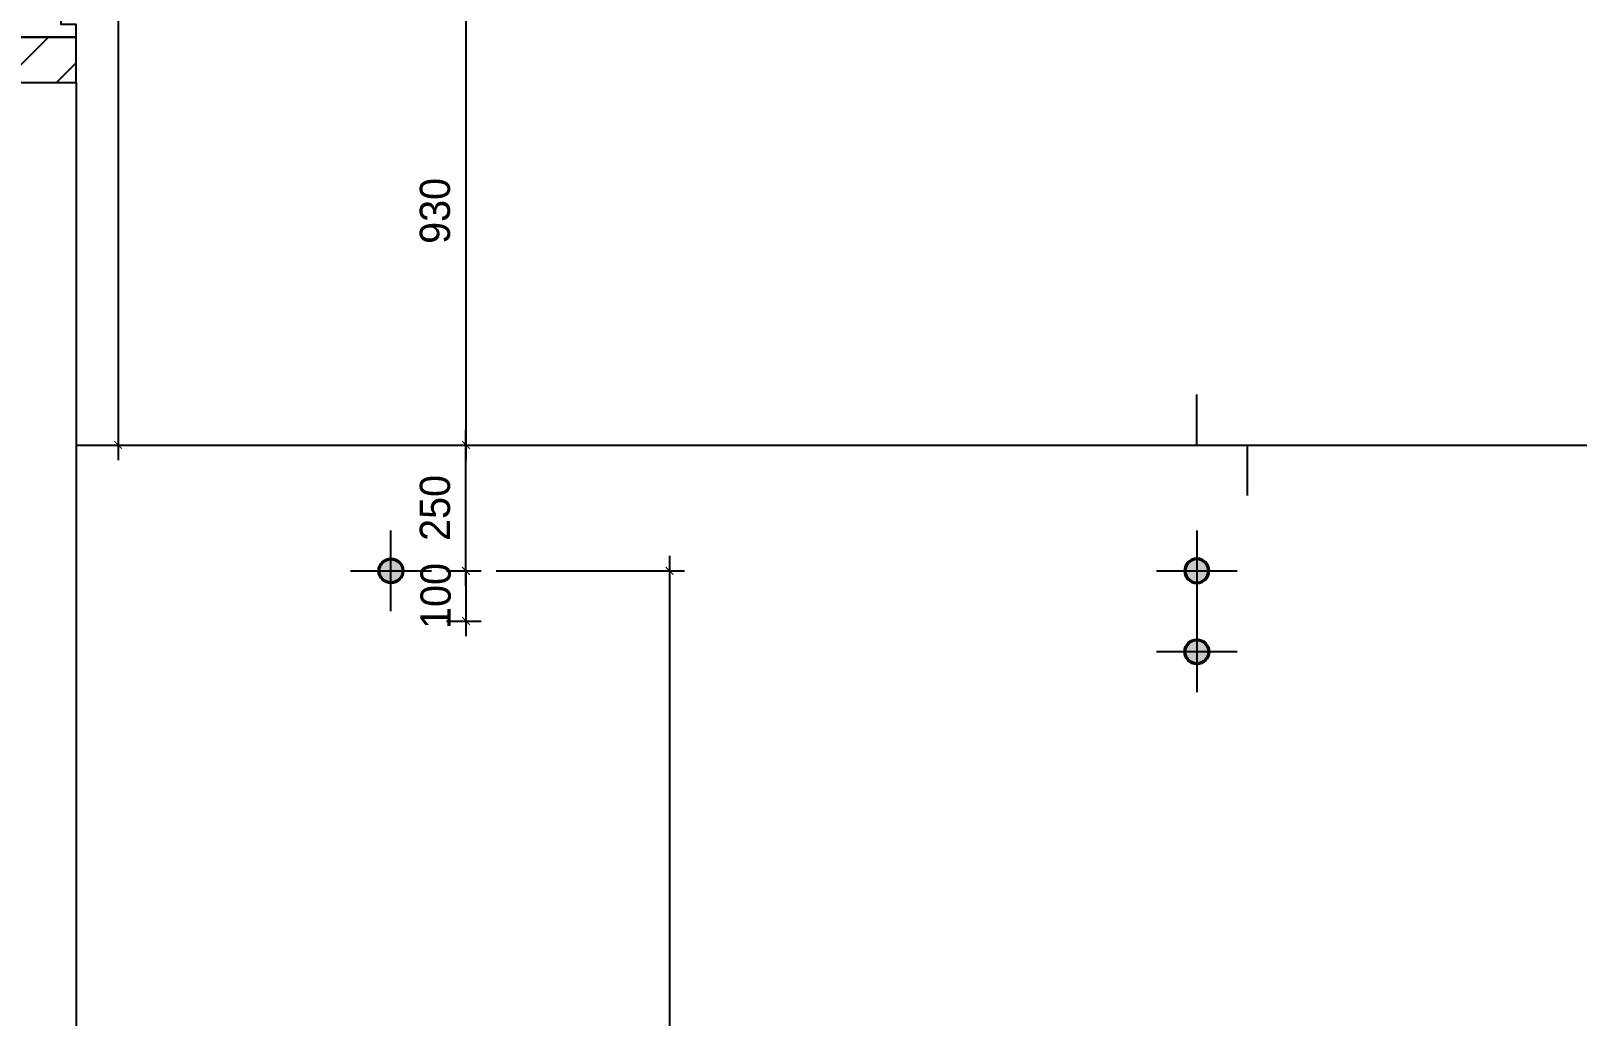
# Model space of a CAD drawing. Header units: inches. Extents: x 4000 to 56200, y 2703 to 36422.
# Drawn here: x 40017 to 43087, y 14701 to 16658 of the extents above; entities that cross this region are included whole.
import ezdxf

# ---------------------------------------------------------------- set-up
doc = ezdxf.new("R2010")
doc.units = ezdxf.units.IN
doc.header["$LTSCALE"] = 30
doc.header["$MEASUREMENT"] = 0
for name, color, linetype in [('03-WAL NEW', 3, 'Continuous'), ('06-C-천장', 4, 'Continuous'), ('07-DIM', 5, 'Continuous'), ('07-DIM WAL', 5, 'Continuous'), ('_LIBR', 4, 'Continuous'), ('CEIL-LIGHT', 7, 'Continuous'), ('RC-LIGHT', 7, 'Continuous'), ('도면층2', 2, 'Continuous')]:
    doc.layers.add(name, color=color, linetype=linetype)
doc.styles.add('HY 울릉도 L', font='')
doc.styles.get('HY 울릉도 L').set_extended_font_data('HY울릉도L')
doc.dimstyles.new('30-', dxfattribs={"dimscale": 30, "dimtxt": 2, "dimasz": 1, "dimexe": 1, "dimexo": 1, "dimgap": 1, "dimtad": 1, "dimdec": 0, "dimrnd": 0.05, "dimdsep": 46, "dimlunit": 6, "dimtxsty": 'HY 울릉도 L', "dimblk": 'ARCHTICK', "dimcen": 2.5, "dimdle": 1, "dimclrd": 133, "dimclre": 133, "dimclrt": 30, "dimadec": 0, "dimazin": 0, "dimtfac": 1, "dimtdec": 0, "dimtix": 1, "dimtmove": 2, "dimatfit": 3, "dimldrblk": 'ARCHTICK', "dimfxl": 1, "dimlwd": -1, "dimlwe": -1, "dimarcsym": 0})

# ---------------------------------------------------------------- blocks, each defined once
blk = doc.blocks.new('도남e편한108-1003')
at = {"layer": '도면층2'}
for p, q in [((17667.7, 35541.9), (17867.7, 35541.9)), ((17867.7, 35541.9), (17867.7, 31631.9))]:
    blk.add_line(p, q, dxfattribs=at)
blk = doc.blocks.new('cjswjdeh')
at = {"layer": '03-WAL NEW'}
h = blk.add_hatch(dxfattribs=at)
h.set_pattern_fill('ANSI31', color=256, scale=600)
h.set_pattern_definition([(45, (22239, -18986.44), (-53.03301, 53.03301), [])])
h.paths.add_polyline_path([(39906.7, 16645.5), (39906.7, 16555.5), (40106.7, 16555.5), (40106.7, 16645.5)])
for p, q in [((40106.7, 16645.5), (39906.7, 16645.5)), ((40106.7, 16555.5), (40106.7, 16645.5))]:
    blk.add_line(p, q, dxfattribs=at)
at = {"layer": '_LIBR', "color": 8, "linetype": 'Continuous'}
blk.add_lwpolyline([(39987.2, 16670.5), (39956.7, 16670.5), (39956.7, 16645.5), (40106.7, 16645.5), (40106.7, 16670.5), (40077.2, 16670.5), (40077.2, 16690.5), (39987.2, 16690.5)], close=True, dxfattribs=at)
at = {"layer": '06-C-천장'}
blk.add_blockref('도남e편한108-1003', (22239, -18986.4), dxfattribs=at)
blk = doc.blocks.new('1')
at = {"linetype": 'Continuous'}
h = blk.add_hatch(color=4, dxfattribs=at)
h.dxf.hatch_style = 1
edge = h.paths.add_edge_path()
edge.add_arc((11539653.5, -14273503.8), 37.5, 0, 360)
at = {"color": 1, "linetype": 'Continuous'}
for p, q in [((11539653.5, -14273637.1), (11539653.5, -14273370.5)), ((11539520.2, -14273503.8), (11539786.8, -14273503.8))]:
    blk.add_line(p, q, dxfattribs=at)
at = {"color": 4, "linetype": 'Continuous'}
for radius in [41.5, 37.5]:
    blk.add_circle((11539653.5, -14273503.8), radius, dxfattribs=at)
blk = doc.blocks.new('_ARCHTICK')
at = {"color": 0, "linetype": 'ByBlock', "const_width": 0.075}
blk.add_lwpolyline([(-0.25, -0.25), (0.25, 0.25)], dxfattribs=at)
blk = doc.blocks.new('*D231')
at = {"layer": '07-DIM WAL', "color": 133, "transparency": 16777216}
for p, q in [((40880.7, 15555.5), (40880.7, 15865.5)), ((40842, 15835.5), (40910.7, 15835.5)), ((40842, 15585.5), (40910.7, 15585.5))]:
    blk.add_line(p, q, dxfattribs=at)
at = {"layer": 'Defpoints', "color": 0, "transparency": 16777216}
for p in [(40812, 15835.5), (40880.7, 15835.5), (40812, 15585.5)]:
    blk.add_point(p, dxfattribs=at)
at = {"layer": '07-DIM WAL', "color": 133, "transparency": 16777216, "xscale": 30, "yscale": 30, "zscale": 30}
for p, rotation in [((40880.7, 15835.5), 90), ((40880.7, 15585.5), 270)]:
    blk.add_blockref('_ARCHTICK', p, dxfattribs=dict(at, rotation=rotation))
at = {"layer": '07-DIM WAL', "color": 30, "transparency": 16777216, "insert": (40819.4, 15710.5), "char_height": 60, "attachment_point": 5, "rotation": 90, "style": 'HY 울릉도 L'}
blk.add_mtext('250', dxfattribs=at)
blk = doc.blocks.new('*D232')
at = {"layer": '07-DIM WAL', "color": 133, "transparency": 16777216}
for p, q in [((40880.7, 15585.5), (40880.7, 15615.5)), ((40842, 15585.5), (40910.7, 15585.5)), ((40880.7, 15585.5), (40880.7, 15485.9)), ((40842, 15485.9), (40910.7, 15485.9)), ((40880.7, 15485.9), (40880.7, 15455.9))]:
    blk.add_line(p, q, dxfattribs=at)
at = {"layer": 'Defpoints', "color": 0, "transparency": 16777216}
for p in [(40812, 15585.5), (40812, 15485.9), (40880.7, 15485.9)]:
    blk.add_point(p, dxfattribs=at)
at = {"layer": '07-DIM WAL', "color": 133, "transparency": 16777216, "xscale": 30, "yscale": 30, "zscale": 30}
for p, rotation in [((40880.7, 15585.5), 270), ((40880.7, 15485.9), 90)]:
    blk.add_blockref('_ARCHTICK', p, dxfattribs=dict(at, rotation=rotation))
at = {"layer": '07-DIM WAL', "color": 30, "transparency": 16777216, "insert": (40820.7, 15535.7), "char_height": 60, "attachment_point": 5, "rotation": 90, "style": 'HY 울릉도 L'}
blk.add_mtext('100', dxfattribs=at)
blk = doc.blocks.new('*D235')
at = {"layer": '07-DIM WAL', "color": 133, "transparency": 16777216}
for p, q in [((40190.1, 18365.5), (40190.1, 15805.5)), ((40136.7, 18335.5), (40220.1, 18335.5)), ((40136.7, 15835.5), (40220.1, 15835.5))]:
    blk.add_line(p, q, dxfattribs=at)
at = {"layer": 'Defpoints', "color": 0, "transparency": 16777216}
for p in [(40106.7, 18335.5), (40106.7, 15835.5), (40190.1, 15835.5)]:
    blk.add_point(p, dxfattribs=at)
at = {"layer": '07-DIM WAL', "color": 133, "transparency": 16777216, "xscale": 30, "yscale": 30, "zscale": 30}
for p, rotation in [((40190.1, 18335.5), 90), ((40190.1, 15835.5), 270)]:
    blk.add_blockref('_ARCHTICK', p, dxfattribs=dict(at, rotation=rotation))
at = {"layer": '07-DIM WAL', "color": 30, "transparency": 16777216, "insert": (40261.3, 17085.5), "char_height": 60, "attachment_point": 5, "rotation": 90, "style": 'HY 울릉도 L'}
blk.add_mtext('2,500', dxfattribs=at)
blk = doc.blocks.new('*D236')
at = {"layer": '07-DIM WAL', "color": 133, "transparency": 16777216}
for p, q in [((40880.7, 16795.5), (40880.7, 15805.5)), ((40842, 16765.5), (40910.7, 16765.5)), ((40842, 15835.5), (40910.7, 15835.5))]:
    blk.add_line(p, q, dxfattribs=at)
at = {"layer": 'Defpoints', "color": 0, "transparency": 16777216}
for p in [(40812, 16765.5), (40812, 15835.5), (40880.7, 15835.5)]:
    blk.add_point(p, dxfattribs=at)
at = {"layer": '07-DIM WAL', "color": 133, "transparency": 16777216, "xscale": 30, "yscale": 30, "zscale": 30}
for p, rotation in [((40880.7, 16765.5), 90), ((40880.7, 15835.5), 270)]:
    blk.add_blockref('_ARCHTICK', p, dxfattribs=dict(at, rotation=rotation))
at = {"layer": '07-DIM WAL', "color": 30, "transparency": 16777216, "insert": (40819.4, 16300.5), "char_height": 60, "attachment_point": 5, "rotation": 90, "style": 'HY 울릉도 L'}
blk.add_mtext('930', dxfattribs=at)
blk = doc.blocks.new('*D237')
at = {"layer": '07-DIM WAL', "color": 133, "transparency": 16777216}
for p, q in [((41284.6, 15615.5), (41284.6, 12814.5)), ((40940.7, 15585.5), (41314.6, 15585.5)), ((40940.7, 12844.5), (41314.6, 12844.5))]:
    blk.add_line(p, q, dxfattribs=at)
at = {"layer": 'Defpoints', "color": 0, "transparency": 16777216}
for p in [(40910.7, 15585.5), (40910.7, 12844.5), (41284.6, 12844.5)]:
    blk.add_point(p, dxfattribs=at)
at = {"layer": '07-DIM WAL', "color": 133, "transparency": 16777216, "xscale": 30, "yscale": 30, "zscale": 30}
for p, rotation in [((41284.6, 15585.5), 90), ((41284.6, 12844.5), 270)]:
    blk.add_blockref('_ARCHTICK', p, dxfattribs=dict(at, rotation=rotation))
at = {"layer": '07-DIM WAL', "color": 30, "transparency": 16777216, "insert": (41218.9, 14215), "char_height": 60, "attachment_point": 5, "rotation": 90, "style": 'HY 울릉도 L'}
blk.add_mtext('2,741', dxfattribs=at)

msp = doc.modelspace()

# ---------------------------------------------------------------- linework, layer by layer
at = {"layer": 'CEIL-LIGHT'}
for p, q in [((42331.7, 15835.5), (42331.7, 15935.5)), ((40106.7, 15835.5), (44556.7, 15835.5)), ((42331.7, 15835.5), (42431.7, 15835.5)), ((42431.7, 15835.5), (42431.7, 15735.5))]:
    msp.add_line(p, q, dxfattribs=at)

# ---------------------------------------------------------------- block references
at = {"layer": '07-DIM'}
msp.add_blockref('cjswjdeh', (0, 0), dxfattribs=at)
at = {"layer": 'RC-LIGHT', "xscale": 0.6024096385271789, "yscale": 0.6024096385271789, "zscale": 0.6024096385271789}
msp.add_blockref('1', (-6910866.8, 8614081.8), dxfattribs=at)
at = {"layer": 'RC-LIGHT', "yscale": 0.6024096385271789, "zscale": 0.6024096385271789, "rotation": 180}
for p, xscale in [((-6909266.8, -8582910.8), -0.6024096385271789), ((6993930.2, -8583071.4), 0.6024096385271789)]:
    msp.add_blockref('1', p, dxfattribs=dict(at, xscale=xscale))

# ---------------------------------------------------------------- dimensions: what is measured, and where the dimension line sits
at = {"layer": '07-DIM WAL'}
dim = msp.add_linear_dim(base=(40190.1, 15835.5), p1=(40106.7, 18335.5), p2=(40106.7, 15835.5), angle=90, dimstyle='30-', dxfattribs=at)
dim.commit()
dim.dimension.update_dxf_attribs({"geometry": '*D235', "text_midpoint": (40261.3, 17085.5), "dimtype": 160})
for base, p1, p2, picture, middle in [((40880.7, 15835.5), (40812, 16765.5), (40812, 15835.5), '*D236', (40819.4, 16300.5)), ((40880.7, 15835.5), (40812, 15585.5), (40812, 15835.5), '*D231', (40819.4, 15710.5)), ((40880.7, 15485.9), (40812, 15585.5), (40812, 15485.9), '*D232', (40820.7, 15535.7)), ((41284.6, 12844.5), (40910.7, 15585.5), (40910.7, 12844.5), '*D237', (41218.9, 14215))]:
    dim = msp.add_linear_dim(base=base, p1=p1, p2=p2, angle=90, dimstyle='30-', dxfattribs=at)
    dim.commit()
    dim.dimension.update_dxf_attribs({"geometry": picture, "text_midpoint": middle})

doc.saveas('drawing.dxf')
